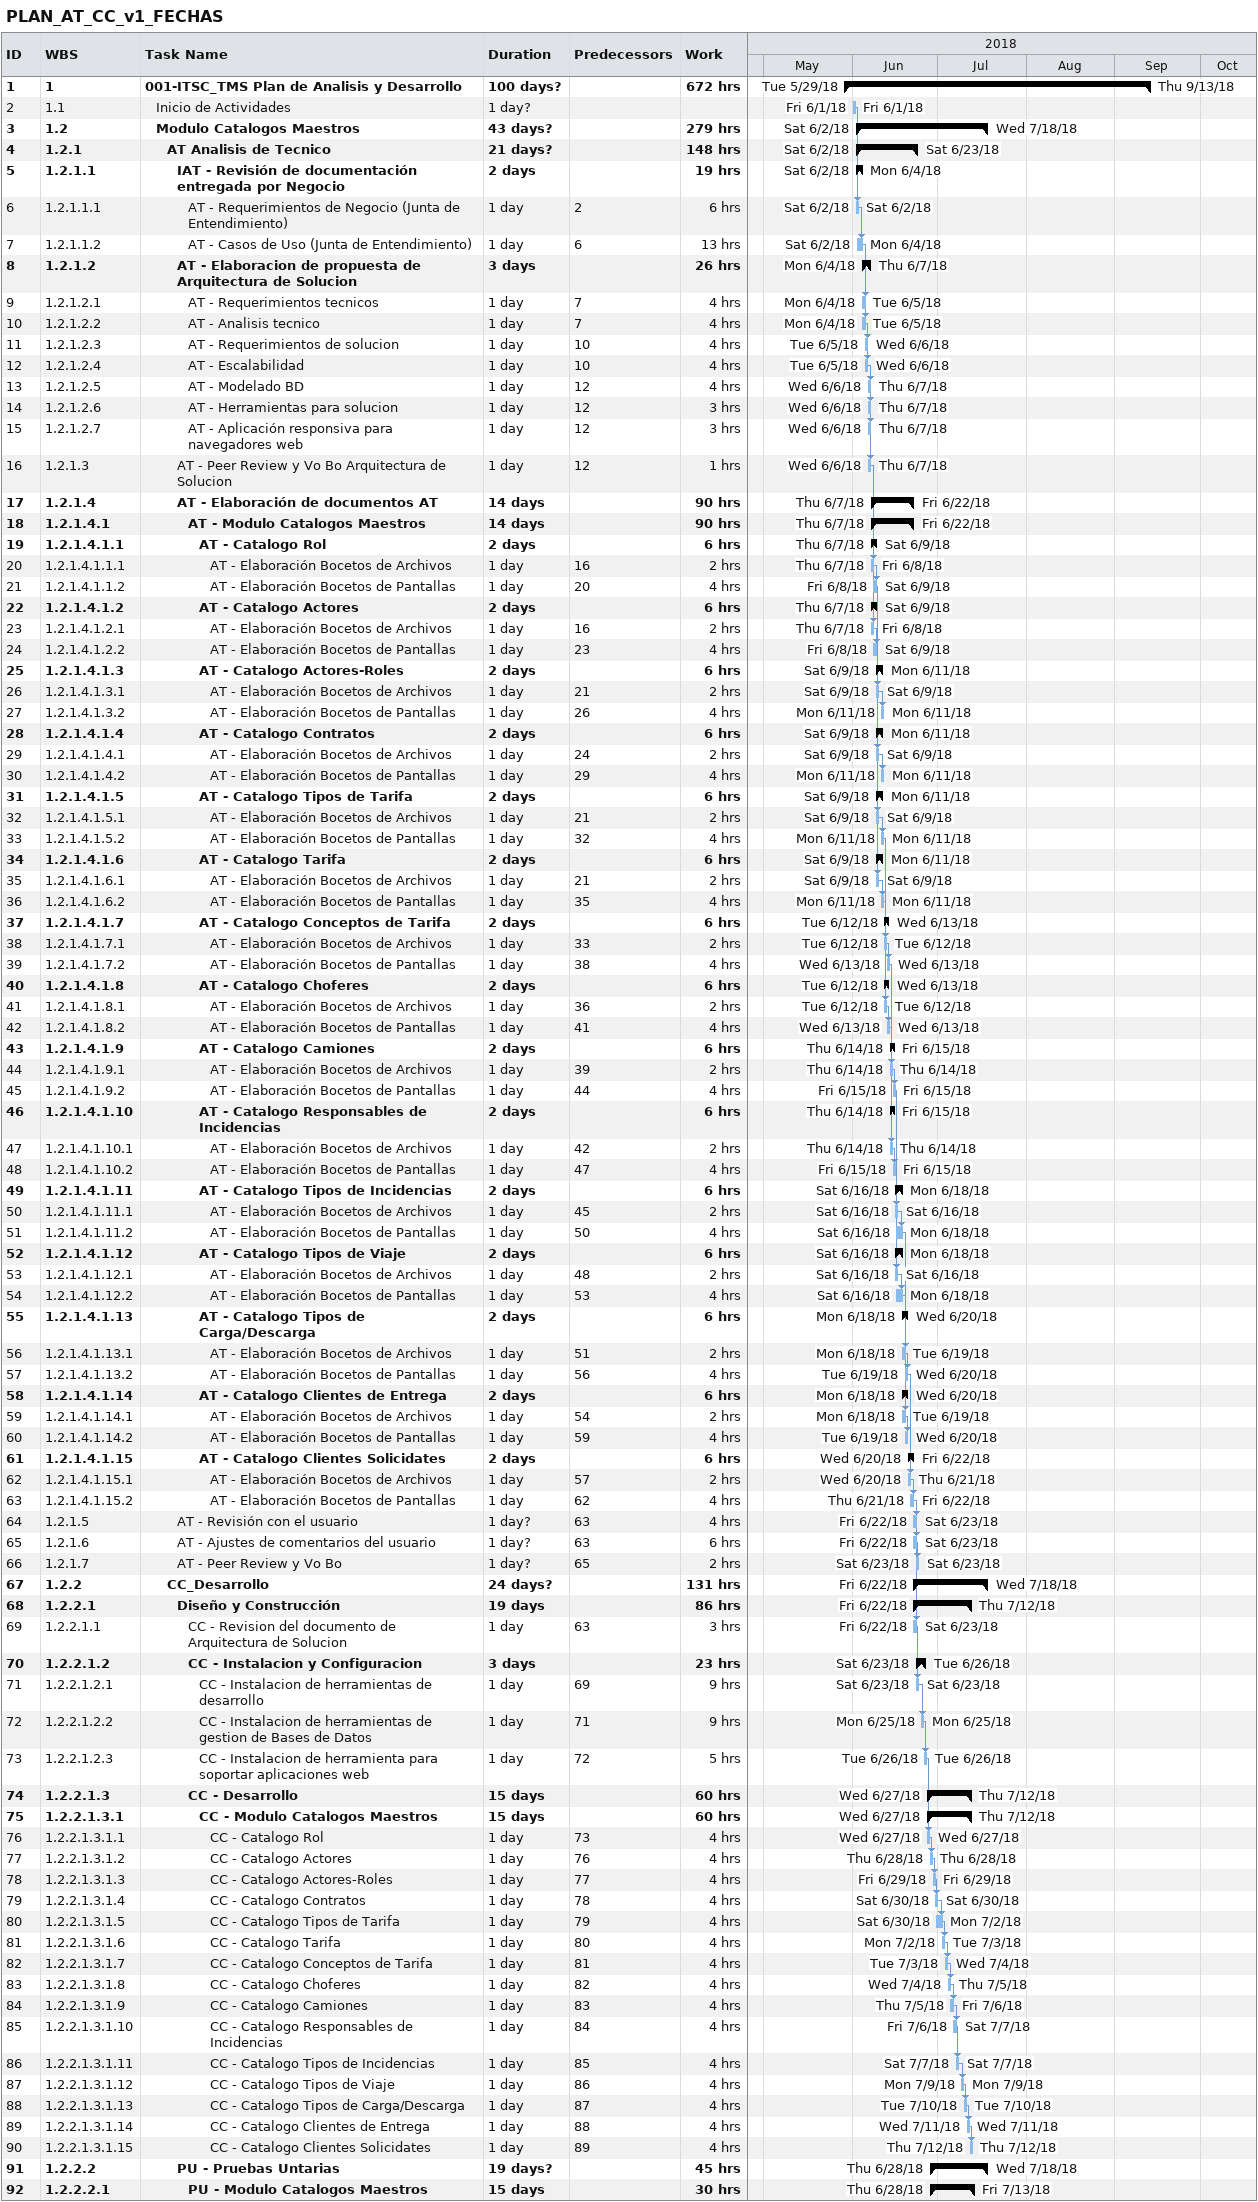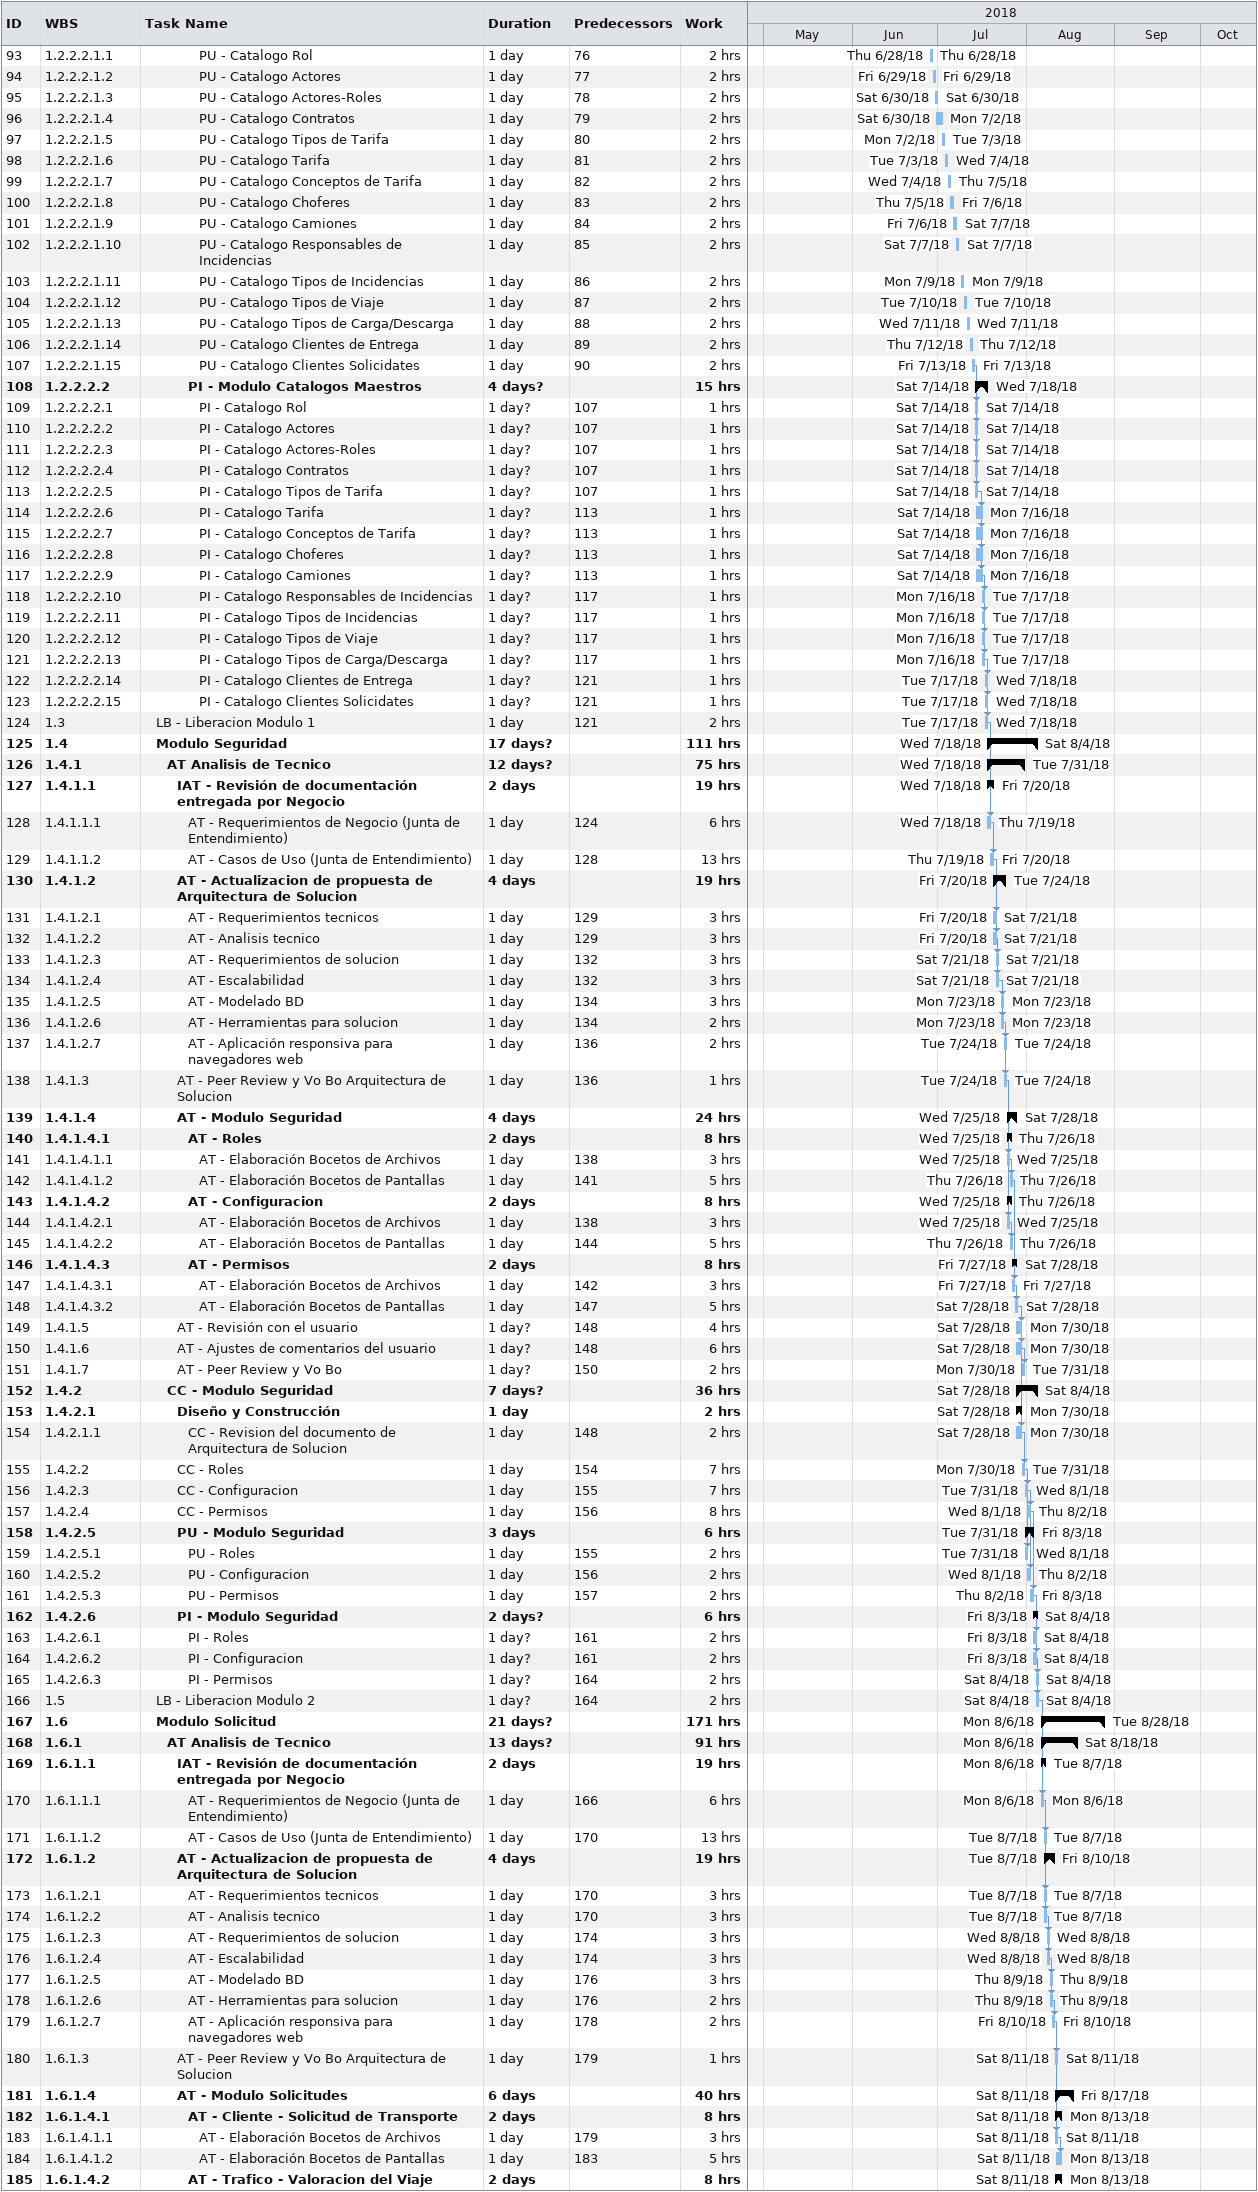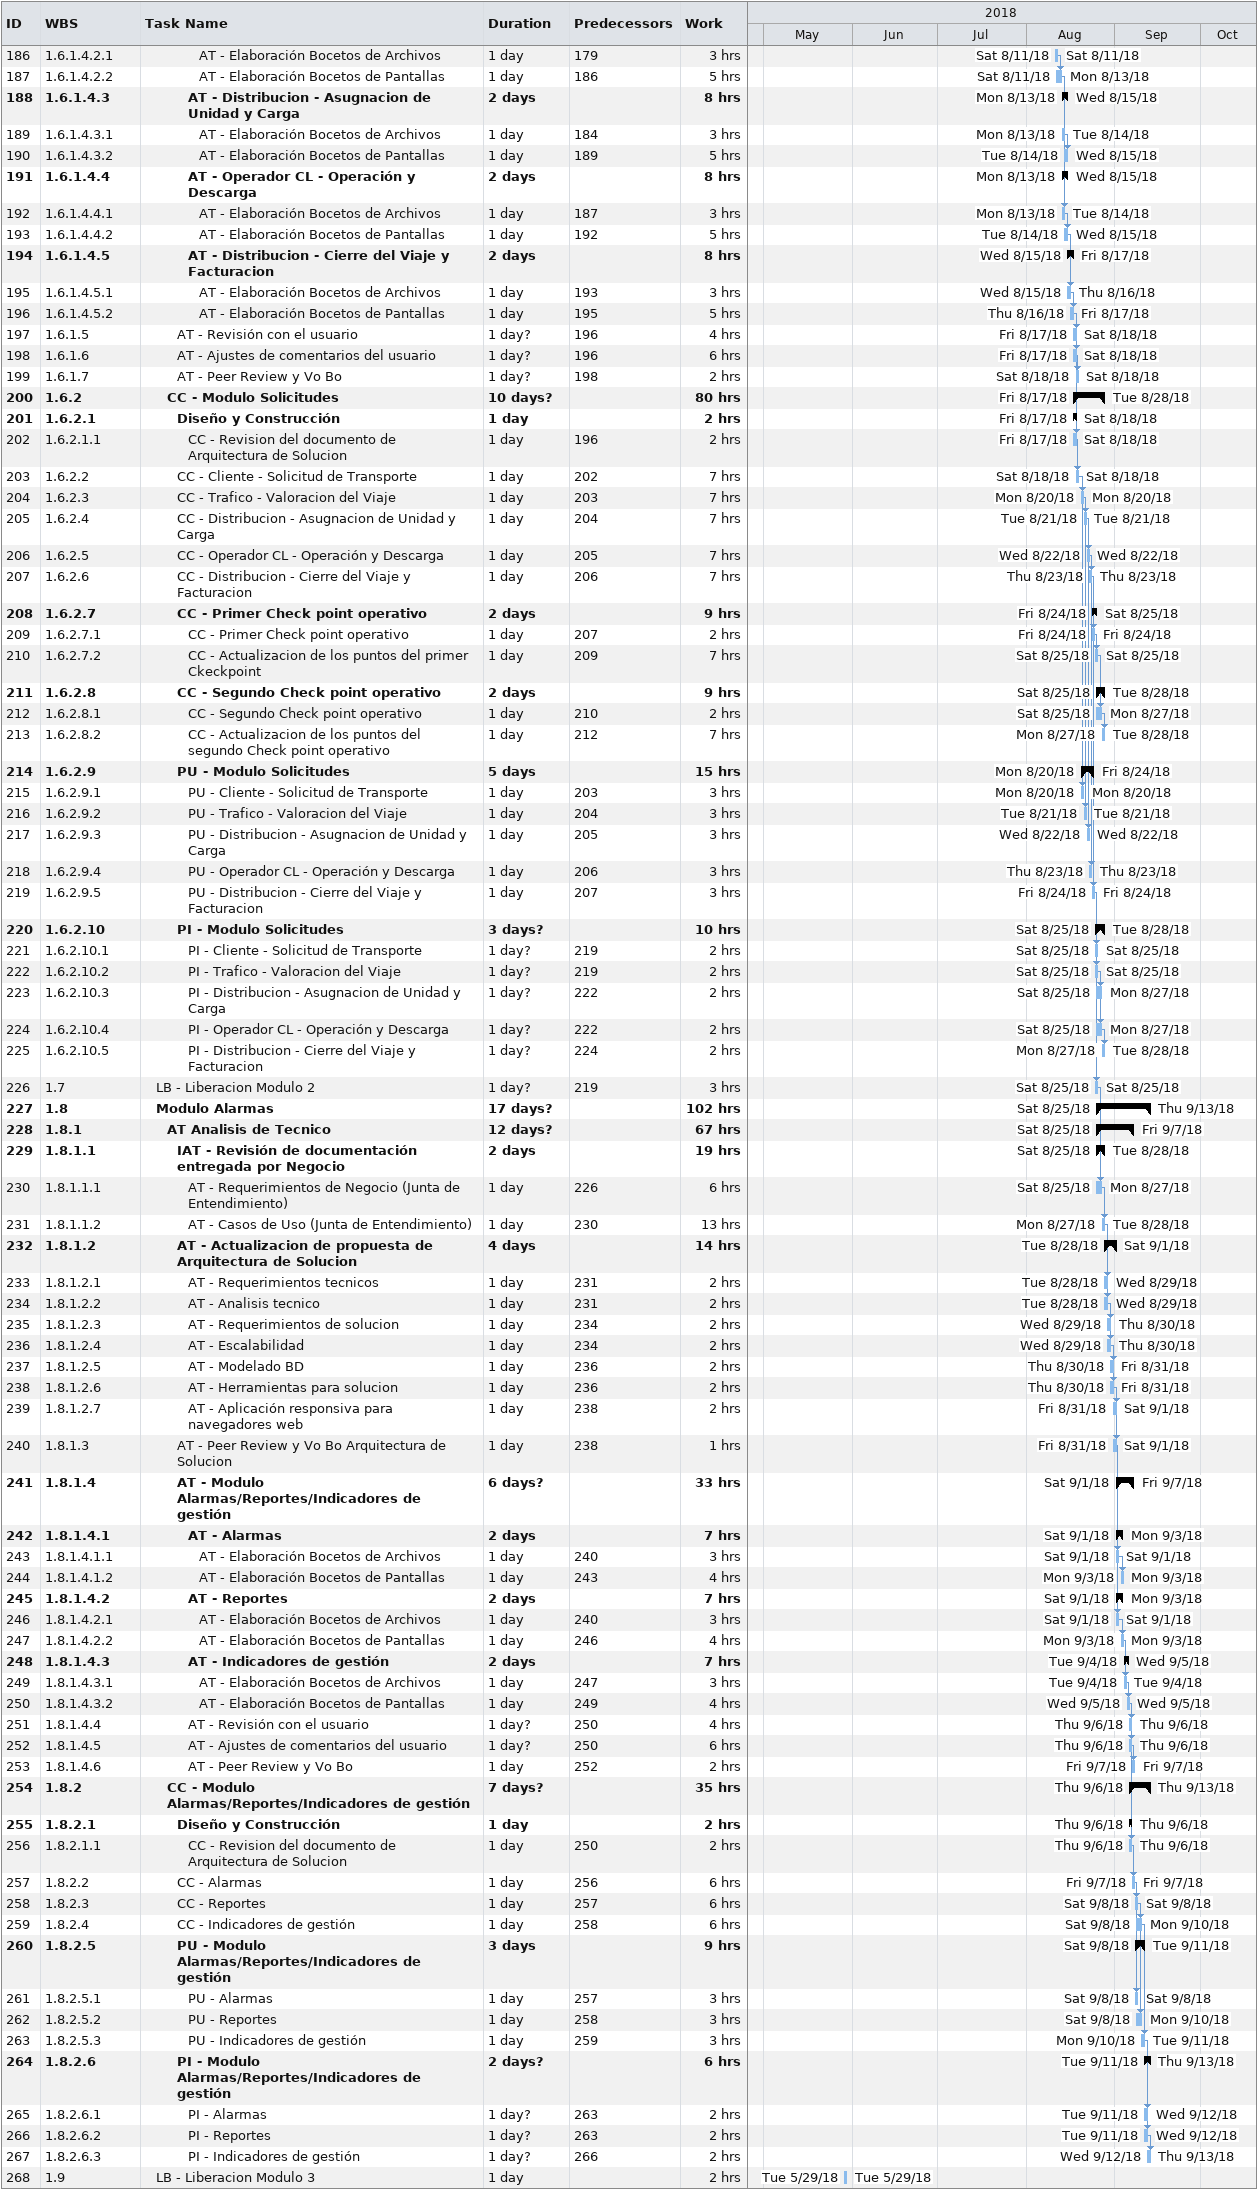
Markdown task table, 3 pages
PLAN_AT_CC_v1_FECHAS

| ID | WBS | Task | Duration | Start | Finish | Predecessors | Work (h) |
|---|---|---|---|---|---|---|---|
| 1 | 1 | **001-ITSC_TMS Plan de Analisis y Desarrollo** | 100d? | 2018-05-29 | 2018-09-13 |  | 672 |
| 2 | 1.1 | Inicio de Actividades | 1d? | 2018-06-01 | 2018-06-01 |  |  |
| 3 | 1.2 | **Modulo Catalogos Maestros** | 43d? | 2018-06-02 | 2018-07-18 |  | 279 |
| 4 | 1.2.1 | **AT Analisis de Tecnico** | 21d? | 2018-06-02 | 2018-06-23 |  | 148 |
| 5 | 1.2.1.1 | **IAT - Revisión de documentación entregada por Negocio** | 2d | 2018-06-02 | 2018-06-04 |  | 19 |
| 6 | 1.2.1.1.1 | AT - Requerimientos de Negocio (Junta de Entendimiento) | 1d | 2018-06-02 | 2018-06-02 | 2 | 6 |
| 7 | 1.2.1.1.2 | AT - Casos de Uso (Junta de Entendimiento) | 1d | 2018-06-02 | 2018-06-04 | 6 | 13 |
| 8 | 1.2.1.2 | **AT - Elaboracion de propuesta de Arquitectura de Solucion** | 3d | 2018-06-04 | 2018-06-07 |  | 26 |
| 9 | 1.2.1.2.1 | AT - Requerimientos tecnicos | 1d | 2018-06-04 | 2018-06-05 | 7 | 4 |
| 10 | 1.2.1.2.2 | AT - Analisis tecnico | 1d | 2018-06-04 | 2018-06-05 | 7 | 4 |
| 11 | 1.2.1.2.3 | AT - Requerimientos de solucion | 1d | 2018-06-05 | 2018-06-06 | 10 | 4 |
| 12 | 1.2.1.2.4 | AT - Escalabilidad | 1d | 2018-06-05 | 2018-06-06 | 10 | 4 |
| 13 | 1.2.1.2.5 | AT - Modelado BD | 1d | 2018-06-06 | 2018-06-07 | 12 | 4 |
| 14 | 1.2.1.2.6 | AT - Herramientas para solucion | 1d | 2018-06-06 | 2018-06-07 | 12 | 3 |
| 15 | 1.2.1.2.7 | AT - Aplicación responsiva para navegadores web | 1d | 2018-06-06 | 2018-06-07 | 12 | 3 |
| 16 | 1.2.1.3 | AT - Peer Review y Vo Bo Arquitectura de Solucion | 1d | 2018-06-06 | 2018-06-07 | 12 | 1 |
| 17 | 1.2.1.4 | **AT - Elaboración de documentos AT** | 14d | 2018-06-07 | 2018-06-22 |  | 90 |
| 18 | 1.2.1.4.1 | **AT - Modulo Catalogos Maestros** | 14d | 2018-06-07 | 2018-06-22 |  | 90 |
| 19 | 1.2.1.4.1.1 | **AT - Catalogo Rol** | 2d | 2018-06-07 | 2018-06-09 |  | 6 |
| 20 | 1.2.1.4.1.1.1 | AT - Elaboración Bocetos de Archivos | 1d | 2018-06-07 | 2018-06-08 | 16 | 2 |
| 21 | 1.2.1.4.1.1.2 | AT - Elaboración Bocetos de Pantallas | 1d | 2018-06-08 | 2018-06-09 | 20 | 4 |
| 22 | 1.2.1.4.1.2 | **AT - Catalogo Actores** | 2d | 2018-06-07 | 2018-06-09 |  | 6 |
| 23 | 1.2.1.4.1.2.1 | AT - Elaboración Bocetos de Archivos | 1d | 2018-06-07 | 2018-06-08 | 16 | 2 |
| 24 | 1.2.1.4.1.2.2 | AT - Elaboración Bocetos de Pantallas | 1d | 2018-06-08 | 2018-06-09 | 23 | 4 |
| 25 | 1.2.1.4.1.3 | **AT - Catalogo Actores-Roles** | 2d | 2018-06-09 | 2018-06-11 |  | 6 |
| 26 | 1.2.1.4.1.3.1 | AT - Elaboración Bocetos de Archivos | 1d | 2018-06-09 | 2018-06-09 | 21 | 2 |
| 27 | 1.2.1.4.1.3.2 | AT - Elaboración Bocetos de Pantallas | 1d | 2018-06-11 | 2018-06-11 | 26 | 4 |
| 28 | 1.2.1.4.1.4 | **AT - Catalogo Contratos** | 2d | 2018-06-09 | 2018-06-11 |  | 6 |
| 29 | 1.2.1.4.1.4.1 | AT - Elaboración Bocetos de Archivos | 1d | 2018-06-09 | 2018-06-09 | 24 | 2 |
| 30 | 1.2.1.4.1.4.2 | AT - Elaboración Bocetos de Pantallas | 1d | 2018-06-11 | 2018-06-11 | 29 | 4 |
| 31 | 1.2.1.4.1.5 | **AT - Catalogo Tipos de Tarifa** | 2d | 2018-06-09 | 2018-06-11 |  | 6 |
| 32 | 1.2.1.4.1.5.1 | AT - Elaboración Bocetos de Archivos | 1d | 2018-06-09 | 2018-06-09 | 21 | 2 |
| 33 | 1.2.1.4.1.5.2 | AT - Elaboración Bocetos de Pantallas | 1d | 2018-06-11 | 2018-06-11 | 32 | 4 |
| 34 | 1.2.1.4.1.6 | **AT - Catalogo Tarifa** | 2d | 2018-06-09 | 2018-06-11 |  | 6 |
| 35 | 1.2.1.4.1.6.1 | AT - Elaboración Bocetos de Archivos | 1d | 2018-06-09 | 2018-06-09 | 21 | 2 |
| 36 | 1.2.1.4.1.6.2 | AT - Elaboración Bocetos de Pantallas | 1d | 2018-06-11 | 2018-06-11 | 35 | 4 |
| 37 | 1.2.1.4.1.7 | **AT - Catalogo Conceptos de Tarifa** | 2d | 2018-06-12 | 2018-06-13 |  | 6 |
| 38 | 1.2.1.4.1.7.1 | AT - Elaboración Bocetos de Archivos | 1d | 2018-06-12 | 2018-06-12 | 33 | 2 |
| 39 | 1.2.1.4.1.7.2 | AT - Elaboración Bocetos de Pantallas | 1d | 2018-06-13 | 2018-06-13 | 38 | 4 |
| 40 | 1.2.1.4.1.8 | **AT - Catalogo Choferes** | 2d | 2018-06-12 | 2018-06-13 |  | 6 |
| 41 | 1.2.1.4.1.8.1 | AT - Elaboración Bocetos de Archivos | 1d | 2018-06-12 | 2018-06-12 | 36 | 2 |
| 42 | 1.2.1.4.1.8.2 | AT - Elaboración Bocetos de Pantallas | 1d | 2018-06-13 | 2018-06-13 | 41 | 4 |
| 43 | 1.2.1.4.1.9 | **AT - Catalogo Camiones** | 2d | 2018-06-14 | 2018-06-15 |  | 6 |
| 44 | 1.2.1.4.1.9.1 | AT - Elaboración Bocetos de Archivos | 1d | 2018-06-14 | 2018-06-14 | 39 | 2 |
| 45 | 1.2.1.4.1.9.2 | AT - Elaboración Bocetos de Pantallas | 1d | 2018-06-15 | 2018-06-15 | 44 | 4 |
| 46 | 1.2.1.4.1.10 | **AT - Catalogo Responsables de Incidencias** | 2d | 2018-06-14 | 2018-06-15 |  | 6 |
| 47 | 1.2.1.4.1.10.1 | AT - Elaboración Bocetos de Archivos | 1d | 2018-06-14 | 2018-06-14 | 42 | 2 |
| 48 | 1.2.1.4.1.10.2 | AT - Elaboración Bocetos de Pantallas | 1d | 2018-06-15 | 2018-06-15 | 47 | 4 |
| 49 | 1.2.1.4.1.11 | **AT - Catalogo Tipos de Incidencias** | 2d | 2018-06-16 | 2018-06-18 |  | 6 |
| 50 | 1.2.1.4.1.11.1 | AT - Elaboración Bocetos de Archivos | 1d | 2018-06-16 | 2018-06-16 | 45 | 2 |
| 51 | 1.2.1.4.1.11.2 | AT - Elaboración Bocetos de Pantallas | 1d | 2018-06-16 | 2018-06-18 | 50 | 4 |
| 52 | 1.2.1.4.1.12 | **AT - Catalogo Tipos de Viaje** | 2d | 2018-06-16 | 2018-06-18 |  | 6 |
| 53 | 1.2.1.4.1.12.1 | AT - Elaboración Bocetos de Archivos | 1d | 2018-06-16 | 2018-06-16 | 48 | 2 |
| 54 | 1.2.1.4.1.12.2 | AT - Elaboración Bocetos de Pantallas | 1d | 2018-06-16 | 2018-06-18 | 53 | 4 |
| 55 | 1.2.1.4.1.13 | **AT - Catalogo Tipos de Carga/Descarga** | 2d | 2018-06-18 | 2018-06-20 |  | 6 |
| 56 | 1.2.1.4.1.13.1 | AT - Elaboración Bocetos de Archivos | 1d | 2018-06-18 | 2018-06-19 | 51 | 2 |
| 57 | 1.2.1.4.1.13.2 | AT - Elaboración Bocetos de Pantallas | 1d | 2018-06-19 | 2018-06-20 | 56 | 4 |
| 58 | 1.2.1.4.1.14 | **AT - Catalogo Clientes de Entrega** | 2d | 2018-06-18 | 2018-06-20 |  | 6 |
| 59 | 1.2.1.4.1.14.1 | AT - Elaboración Bocetos de Archivos | 1d | 2018-06-18 | 2018-06-19 | 54 | 2 |
| 60 | 1.2.1.4.1.14.2 | AT - Elaboración Bocetos de Pantallas | 1d | 2018-06-19 | 2018-06-20 | 59 | 4 |
| 61 | 1.2.1.4.1.15 | **AT - Catalogo Clientes Solicidates** | 2d | 2018-06-20 | 2018-06-22 |  | 6 |
| 62 | 1.2.1.4.1.15.1 | AT - Elaboración Bocetos de Archivos | 1d | 2018-06-20 | 2018-06-21 | 57 | 2 |
| 63 | 1.2.1.4.1.15.2 | AT - Elaboración Bocetos de Pantallas | 1d | 2018-06-21 | 2018-06-22 | 62 | 4 |
| 64 | 1.2.1.5 | AT - Revisión con el usuario | 1d? | 2018-06-22 | 2018-06-23 | 63 | 4 |
| 65 | 1.2.1.6 | AT - Ajustes de comentarios del usuario | 1d? | 2018-06-22 | 2018-06-23 | 63 | 6 |
| 66 | 1.2.1.7 | AT - Peer Review y Vo Bo | 1d? | 2018-06-23 | 2018-06-23 | 65 | 2 |
| 67 | 1.2.2 | **CC_Desarrollo** | 24d? | 2018-06-22 | 2018-07-18 |  | 131 |
| 68 | 1.2.2.1 | **Diseño y Construcción** | 19d | 2018-06-22 | 2018-07-12 |  | 86 |
| 69 | 1.2.2.1.1 | CC - Revision del documento de Arquitectura de Solucion | 1d | 2018-06-22 | 2018-06-23 | 63 | 3 |
| 70 | 1.2.2.1.2 | **CC - Instalacion y Configuracion** | 3d | 2018-06-23 | 2018-06-26 |  | 23 |
| 71 | 1.2.2.1.2.1 | CC - Instalacion de herramientas de desarrollo | 1d | 2018-06-23 | 2018-06-23 | 69 | 9 |
| 72 | 1.2.2.1.2.2 | CC - Instalacion de herramientas de gestion de Bases de Datos | 1d | 2018-06-25 | 2018-06-25 | 71 | 9 |
| 73 | 1.2.2.1.2.3 | CC - Instalacion de herramienta para soportar aplicaciones web | 1d | 2018-06-26 | 2018-06-26 | 72 | 5 |
| 74 | 1.2.2.1.3 | **CC - Desarrollo** | 15d | 2018-06-27 | 2018-07-12 |  | 60 |
| 75 | 1.2.2.1.3.1 | **CC - Modulo Catalogos Maestros** | 15d | 2018-06-27 | 2018-07-12 |  | 60 |
| 76 | 1.2.2.1.3.1.1 | CC - Catalogo Rol | 1d | 2018-06-27 | 2018-06-27 | 73 | 4 |
| 77 | 1.2.2.1.3.1.2 | CC - Catalogo Actores | 1d | 2018-06-28 | 2018-06-28 | 76 | 4 |
| 78 | 1.2.2.1.3.1.3 | CC - Catalogo Actores-Roles | 1d | 2018-06-29 | 2018-06-29 | 77 | 4 |
| 79 | 1.2.2.1.3.1.4 | CC - Catalogo Contratos | 1d | 2018-06-30 | 2018-06-30 | 78 | 4 |
| 80 | 1.2.2.1.3.1.5 | CC - Catalogo Tipos de Tarifa | 1d | 2018-06-30 | 2018-07-02 | 79 | 4 |
| 81 | 1.2.2.1.3.1.6 | CC - Catalogo Tarifa | 1d | 2018-07-02 | 2018-07-03 | 80 | 4 |
| 82 | 1.2.2.1.3.1.7 | CC - Catalogo Conceptos de Tarifa | 1d | 2018-07-03 | 2018-07-04 | 81 | 4 |
| 83 | 1.2.2.1.3.1.8 | CC - Catalogo Choferes | 1d | 2018-07-04 | 2018-07-05 | 82 | 4 |
| 84 | 1.2.2.1.3.1.9 | CC - Catalogo Camiones | 1d | 2018-07-05 | 2018-07-06 | 83 | 4 |
| 85 | 1.2.2.1.3.1.10 | CC - Catalogo Responsables de Incidencias | 1d | 2018-07-06 | 2018-07-07 | 84 | 4 |
| 86 | 1.2.2.1.3.1.11 | CC - Catalogo Tipos de Incidencias | 1d | 2018-07-07 | 2018-07-07 | 85 | 4 |
| 87 | 1.2.2.1.3.1.12 | CC - Catalogo Tipos de Viaje | 1d | 2018-07-09 | 2018-07-09 | 86 | 4 |
| 88 | 1.2.2.1.3.1.13 | CC - Catalogo Tipos de Carga/Descarga | 1d | 2018-07-10 | 2018-07-10 | 87 | 4 |
| 89 | 1.2.2.1.3.1.14 | CC - Catalogo Clientes de Entrega | 1d | 2018-07-11 | 2018-07-11 | 88 | 4 |
| 90 | 1.2.2.1.3.1.15 | CC - Catalogo Clientes Solicidates | 1d | 2018-07-12 | 2018-07-12 | 89 | 4 |
| 91 | 1.2.2.2 | **PU - Pruebas Untarias** | 19d? | 2018-06-28 | 2018-07-18 |  | 45 |
| 92 | 1.2.2.2.1 | **PU - Modulo Catalogos Maestros** | 15d | 2018-06-28 | 2018-07-13 |  | 30 |
| 93 | 1.2.2.2.1.1 | PU - Catalogo Rol | 1d | 2018-06-28 | 2018-06-28 | 76 | 2 |
| 94 | 1.2.2.2.1.2 | PU - Catalogo Actores | 1d | 2018-06-29 | 2018-06-29 | 77 | 2 |
| 95 | 1.2.2.2.1.3 | PU - Catalogo Actores-Roles | 1d | 2018-06-30 | 2018-06-30 | 78 | 2 |
| 96 | 1.2.2.2.1.4 | PU - Catalogo Contratos | 1d | 2018-06-30 | 2018-07-02 | 79 | 2 |
| 97 | 1.2.2.2.1.5 | PU - Catalogo Tipos de Tarifa | 1d | 2018-07-02 | 2018-07-03 | 80 | 2 |
| 98 | 1.2.2.2.1.6 | PU - Catalogo Tarifa | 1d | 2018-07-03 | 2018-07-04 | 81 | 2 |
| 99 | 1.2.2.2.1.7 | PU - Catalogo Conceptos de Tarifa | 1d | 2018-07-04 | 2018-07-05 | 82 | 2 |
| 100 | 1.2.2.2.1.8 | PU - Catalogo Choferes | 1d | 2018-07-05 | 2018-07-06 | 83 | 2 |
| 101 | 1.2.2.2.1.9 | PU - Catalogo Camiones | 1d | 2018-07-06 | 2018-07-07 | 84 | 2 |
| 102 | 1.2.2.2.1.10 | PU - Catalogo Responsables de Incidencias | 1d | 2018-07-07 | 2018-07-07 | 85 | 2 |
| 103 | 1.2.2.2.1.11 | PU - Catalogo Tipos de Incidencias | 1d | 2018-07-09 | 2018-07-09 | 86 | 2 |
| 104 | 1.2.2.2.1.12 | PU - Catalogo Tipos de Viaje | 1d | 2018-07-10 | 2018-07-10 | 87 | 2 |
| 105 | 1.2.2.2.1.13 | PU - Catalogo Tipos de Carga/Descarga | 1d | 2018-07-11 | 2018-07-11 | 88 | 2 |
| 106 | 1.2.2.2.1.14 | PU - Catalogo Clientes de Entrega | 1d | 2018-07-12 | 2018-07-12 | 89 | 2 |
| 107 | 1.2.2.2.1.15 | PU - Catalogo Clientes Solicidates | 1d | 2018-07-13 | 2018-07-13 | 90 | 2 |
| 108 | 1.2.2.2.2 | **PI - Modulo Catalogos Maestros** | 4d? | 2018-07-14 | 2018-07-18 |  | 15 |
| 109 | 1.2.2.2.2.1 | PI - Catalogo Rol | 1d? | 2018-07-14 | 2018-07-14 | 107 | 1 |
| 110 | 1.2.2.2.2.2 | PI - Catalogo Actores | 1d? | 2018-07-14 | 2018-07-14 | 107 | 1 |
| 111 | 1.2.2.2.2.3 | PI - Catalogo Actores-Roles | 1d? | 2018-07-14 | 2018-07-14 | 107 | 1 |
| 112 | 1.2.2.2.2.4 | PI - Catalogo Contratos | 1d? | 2018-07-14 | 2018-07-14 | 107 | 1 |
| 113 | 1.2.2.2.2.5 | PI - Catalogo Tipos de Tarifa | 1d? | 2018-07-14 | 2018-07-14 | 107 | 1 |
| 114 | 1.2.2.2.2.6 | PI - Catalogo Tarifa | 1d? | 2018-07-14 | 2018-07-16 | 113 | 1 |
| 115 | 1.2.2.2.2.7 | PI - Catalogo Conceptos de Tarifa | 1d? | 2018-07-14 | 2018-07-16 | 113 | 1 |
| 116 | 1.2.2.2.2.8 | PI - Catalogo Choferes | 1d? | 2018-07-14 | 2018-07-16 | 113 | 1 |
| 117 | 1.2.2.2.2.9 | PI - Catalogo Camiones | 1d? | 2018-07-14 | 2018-07-16 | 113 | 1 |
| 118 | 1.2.2.2.2.10 | PI - Catalogo Responsables de Incidencias | 1d? | 2018-07-16 | 2018-07-17 | 117 | 1 |
| 119 | 1.2.2.2.2.11 | PI - Catalogo Tipos de Incidencias | 1d? | 2018-07-16 | 2018-07-17 | 117 | 1 |
| 120 | 1.2.2.2.2.12 | PI - Catalogo Tipos de Viaje | 1d? | 2018-07-16 | 2018-07-17 | 117 | 1 |
| 121 | 1.2.2.2.2.13 | PI - Catalogo Tipos de Carga/Descarga | 1d? | 2018-07-16 | 2018-07-17 | 117 | 1 |
| 122 | 1.2.2.2.2.14 | PI - Catalogo Clientes de Entrega | 1d? | 2018-07-17 | 2018-07-18 | 121 | 1 |
| 123 | 1.2.2.2.2.15 | PI - Catalogo Clientes Solicidates | 1d? | 2018-07-17 | 2018-07-18 | 121 | 1 |
| 124 | 1.3 | LB - Liberacion Modulo 1 | 1d | 2018-07-17 | 2018-07-18 | 121 | 2 |
| 125 | 1.4 | **Modulo Seguridad** | 17d? | 2018-07-18 | 2018-08-04 |  | 111 |
| 126 | 1.4.1 | **AT Analisis de Tecnico** | 12d? | 2018-07-18 | 2018-07-31 |  | 75 |
| 127 | 1.4.1.1 | **IAT - Revisión de documentación entregada por Negocio** | 2d | 2018-07-18 | 2018-07-20 |  | 19 |
| 128 | 1.4.1.1.1 | AT - Requerimientos de Negocio (Junta de Entendimiento) | 1d | 2018-07-18 | 2018-07-19 | 124 | 6 |
| 129 | 1.4.1.1.2 | AT - Casos de Uso (Junta de Entendimiento) | 1d | 2018-07-19 | 2018-07-20 | 128 | 13 |
| 130 | 1.4.1.2 | **AT - Actualizacion de propuesta de Arquitectura de Solucion** | 4d | 2018-07-20 | 2018-07-24 |  | 19 |
| 131 | 1.4.1.2.1 | AT - Requerimientos tecnicos | 1d | 2018-07-20 | 2018-07-21 | 129 | 3 |
| 132 | 1.4.1.2.2 | AT - Analisis tecnico | 1d | 2018-07-20 | 2018-07-21 | 129 | 3 |
| 133 | 1.4.1.2.3 | AT - Requerimientos de solucion | 1d | 2018-07-21 | 2018-07-21 | 132 | 3 |
| 134 | 1.4.1.2.4 | AT - Escalabilidad | 1d | 2018-07-21 | 2018-07-21 | 132 | 3 |
| 135 | 1.4.1.2.5 | AT - Modelado BD | 1d | 2018-07-23 | 2018-07-23 | 134 | 3 |
| 136 | 1.4.1.2.6 | AT - Herramientas para solucion | 1d | 2018-07-23 | 2018-07-23 | 134 | 2 |
| 137 | 1.4.1.2.7 | AT - Aplicación responsiva para navegadores web | 1d | 2018-07-24 | 2018-07-24 | 136 | 2 |
| 138 | 1.4.1.3 | AT - Peer Review y Vo Bo Arquitectura de Solucion | 1d | 2018-07-24 | 2018-07-24 | 136 | 1 |
| 139 | 1.4.1.4 | **AT - Modulo Seguridad** | 4d | 2018-07-25 | 2018-07-28 |  | 24 |
| 140 | 1.4.1.4.1 | **AT - Roles** | 2d | 2018-07-25 | 2018-07-26 |  | 8 |
| 141 | 1.4.1.4.1.1 | AT - Elaboración Bocetos de Archivos | 1d | 2018-07-25 | 2018-07-25 | 138 | 3 |
| 142 | 1.4.1.4.1.2 | AT - Elaboración Bocetos de Pantallas | 1d | 2018-07-26 | 2018-07-26 | 141 | 5 |
| 143 | 1.4.1.4.2 | **AT - Configuracion** | 2d | 2018-07-25 | 2018-07-26 |  | 8 |
| 144 | 1.4.1.4.2.1 | AT - Elaboración Bocetos de Archivos | 1d | 2018-07-25 | 2018-07-25 | 138 | 3 |
| 145 | 1.4.1.4.2.2 | AT - Elaboración Bocetos de Pantallas | 1d | 2018-07-26 | 2018-07-26 | 144 | 5 |
| 146 | 1.4.1.4.3 | **AT - Permisos** | 2d | 2018-07-27 | 2018-07-28 |  | 8 |
| 147 | 1.4.1.4.3.1 | AT - Elaboración Bocetos de Archivos | 1d | 2018-07-27 | 2018-07-27 | 142 | 3 |
| 148 | 1.4.1.4.3.2 | AT - Elaboración Bocetos de Pantallas | 1d | 2018-07-28 | 2018-07-28 | 147 | 5 |
| 149 | 1.4.1.5 | AT - Revisión con el usuario | 1d? | 2018-07-28 | 2018-07-30 | 148 | 4 |
| 150 | 1.4.1.6 | AT - Ajustes de comentarios del usuario | 1d? | 2018-07-28 | 2018-07-30 | 148 | 6 |
| 151 | 1.4.1.7 | AT - Peer Review y Vo Bo | 1d? | 2018-07-30 | 2018-07-31 | 150 | 2 |
| 152 | 1.4.2 | **CC - Modulo Seguridad** | 7d? | 2018-07-28 | 2018-08-04 |  | 36 |
| 153 | 1.4.2.1 | **Diseño y Construcción** | 1d | 2018-07-28 | 2018-07-30 |  | 2 |
| 154 | 1.4.2.1.1 | CC - Revision del documento de Arquitectura de Solucion | 1d | 2018-07-28 | 2018-07-30 | 148 | 2 |
| 155 | 1.4.2.2 | CC - Roles | 1d | 2018-07-30 | 2018-07-31 | 154 | 7 |
| 156 | 1.4.2.3 | CC - Configuracion | 1d | 2018-07-31 | 2018-08-01 | 155 | 7 |
| 157 | 1.4.2.4 | CC - Permisos | 1d | 2018-08-01 | 2018-08-02 | 156 | 8 |
| 158 | 1.4.2.5 | **PU - Modulo Seguridad** | 3d | 2018-07-31 | 2018-08-03 |  | 6 |
| 159 | 1.4.2.5.1 | PU - Roles | 1d | 2018-07-31 | 2018-08-01 | 155 | 2 |
| 160 | 1.4.2.5.2 | PU - Configuracion | 1d | 2018-08-01 | 2018-08-02 | 156 | 2 |
| 161 | 1.4.2.5.3 | PU - Permisos | 1d | 2018-08-02 | 2018-08-03 | 157 | 2 |
| 162 | 1.4.2.6 | **PI - Modulo Seguridad** | 2d? | 2018-08-03 | 2018-08-04 |  | 6 |
| 163 | 1.4.2.6.1 | PI - Roles | 1d? | 2018-08-03 | 2018-08-04 | 161 | 2 |
| 164 | 1.4.2.6.2 | PI - Configuracion | 1d? | 2018-08-03 | 2018-08-04 | 161 | 2 |
| 165 | 1.4.2.6.3 | PI - Permisos | 1d? | 2018-08-04 | 2018-08-04 | 164 | 2 |
| 166 | 1.5 | LB - Liberacion Modulo 2 | 1d? | 2018-08-04 | 2018-08-04 | 164 | 2 |
| 167 | 1.6 | **Modulo Solicitud** | 21d? | 2018-08-06 | 2018-08-28 |  | 171 |
| 168 | 1.6.1 | **AT Analisis de Tecnico** | 13d? | 2018-08-06 | 2018-08-18 |  | 91 |
| 169 | 1.6.1.1 | **IAT - Revisión de documentación entregada por Negocio** | 2d | 2018-08-06 | 2018-08-07 |  | 19 |
| 170 | 1.6.1.1.1 | AT - Requerimientos de Negocio (Junta de Entendimiento) | 1d | 2018-08-06 | 2018-08-06 | 166 | 6 |
| 171 | 1.6.1.1.2 | AT - Casos de Uso (Junta de Entendimiento) | 1d | 2018-08-07 | 2018-08-07 | 170 | 13 |
| 172 | 1.6.1.2 | **AT - Actualizacion de propuesta de Arquitectura de Solucion** | 4d | 2018-08-07 | 2018-08-10 |  | 19 |
| 173 | 1.6.1.2.1 | AT - Requerimientos tecnicos | 1d | 2018-08-07 | 2018-08-07 | 170 | 3 |
| 174 | 1.6.1.2.2 | AT - Analisis tecnico | 1d | 2018-08-07 | 2018-08-07 | 170 | 3 |
| 175 | 1.6.1.2.3 | AT - Requerimientos de solucion | 1d | 2018-08-08 | 2018-08-08 | 174 | 3 |
| 176 | 1.6.1.2.4 | AT - Escalabilidad | 1d | 2018-08-08 | 2018-08-08 | 174 | 3 |
| 177 | 1.6.1.2.5 | AT - Modelado BD | 1d | 2018-08-09 | 2018-08-09 | 176 | 3 |
| 178 | 1.6.1.2.6 | AT - Herramientas para solucion | 1d | 2018-08-09 | 2018-08-09 | 176 | 2 |
| 179 | 1.6.1.2.7 | AT - Aplicación responsiva para navegadores web | 1d | 2018-08-10 | 2018-08-10 | 178 | 2 |
| 180 | 1.6.1.3 | AT - Peer Review y Vo Bo Arquitectura de Solucion | 1d | 2018-08-11 | 2018-08-11 | 179 | 1 |
| 181 | 1.6.1.4 | **AT - Modulo Solicitudes** | 6d | 2018-08-11 | 2018-08-17 |  | 40 |
| 182 | 1.6.1.4.1 | **AT - Cliente - Solicitud de Transporte** | 2d | 2018-08-11 | 2018-08-13 |  | 8 |
| 183 | 1.6.1.4.1.1 | AT - Elaboración Bocetos de Archivos | 1d | 2018-08-11 | 2018-08-11 | 179 | 3 |
| 184 | 1.6.1.4.1.2 | AT - Elaboración Bocetos de Pantallas | 1d | 2018-08-11 | 2018-08-13 | 183 | 5 |
| 185 | 1.6.1.4.2 | **AT - Trafico - Valoracion del Viaje** | 2d | 2018-08-11 | 2018-08-13 |  | 8 |
| 186 | 1.6.1.4.2.1 | AT - Elaboración Bocetos de Archivos | 1d | 2018-08-11 | 2018-08-11 | 179 | 3 |
| 187 | 1.6.1.4.2.2 | AT - Elaboración Bocetos de Pantallas | 1d | 2018-08-11 | 2018-08-13 | 186 | 5 |
| 188 | 1.6.1.4.3 | **AT - Distribucion - Asugnacion de Unidad y Carga** | 2d | 2018-08-13 | 2018-08-15 |  | 8 |
| 189 | 1.6.1.4.3.1 | AT - Elaboración Bocetos de Archivos | 1d | 2018-08-13 | 2018-08-14 | 184 | 3 |
| 190 | 1.6.1.4.3.2 | AT - Elaboración Bocetos de Pantallas | 1d | 2018-08-14 | 2018-08-15 | 189 | 5 |
| 191 | 1.6.1.4.4 | **AT - Operador CL - Operación y Descarga** | 2d | 2018-08-13 | 2018-08-15 |  | 8 |
| 192 | 1.6.1.4.4.1 | AT - Elaboración Bocetos de Archivos | 1d | 2018-08-13 | 2018-08-14 | 187 | 3 |
| 193 | 1.6.1.4.4.2 | AT - Elaboración Bocetos de Pantallas | 1d | 2018-08-14 | 2018-08-15 | 192 | 5 |
| 194 | 1.6.1.4.5 | **AT - Distribucion - Cierre del Viaje y Facturacion** | 2d | 2018-08-15 | 2018-08-17 |  | 8 |
| 195 | 1.6.1.4.5.1 | AT - Elaboración Bocetos de Archivos | 1d | 2018-08-15 | 2018-08-16 | 193 | 3 |
| 196 | 1.6.1.4.5.2 | AT - Elaboración Bocetos de Pantallas | 1d | 2018-08-16 | 2018-08-17 | 195 | 5 |
| 197 | 1.6.1.5 | AT - Revisión con el usuario | 1d? | 2018-08-17 | 2018-08-18 | 196 | 4 |
| 198 | 1.6.1.6 | AT - Ajustes de comentarios del usuario | 1d? | 2018-08-17 | 2018-08-18 | 196 | 6 |
| 199 | 1.6.1.7 | AT - Peer Review y Vo Bo | 1d? | 2018-08-18 | 2018-08-18 | 198 | 2 |
| 200 | 1.6.2 | **CC - Modulo Solicitudes** | 10d? | 2018-08-17 | 2018-08-28 |  | 80 |
| 201 | 1.6.2.1 | **Diseño y Construcción** | 1d | 2018-08-17 | 2018-08-18 |  | 2 |
| 202 | 1.6.2.1.1 | CC - Revision del documento de Arquitectura de Solucion | 1d | 2018-08-17 | 2018-08-18 | 196 | 2 |
| 203 | 1.6.2.2 | CC - Cliente - Solicitud de Transporte | 1d | 2018-08-18 | 2018-08-18 | 202 | 7 |
| 204 | 1.6.2.3 | CC - Trafico - Valoracion del Viaje | 1d | 2018-08-20 | 2018-08-20 | 203 | 7 |
| 205 | 1.6.2.4 | CC - Distribucion - Asugnacion de Unidad y Carga | 1d | 2018-08-21 | 2018-08-21 | 204 | 7 |
| 206 | 1.6.2.5 | CC - Operador CL - Operación y Descarga | 1d | 2018-08-22 | 2018-08-22 | 205 | 7 |
| 207 | 1.6.2.6 | CC - Distribucion - Cierre del Viaje y Facturacion | 1d | 2018-08-23 | 2018-08-23 | 206 | 7 |
| 208 | 1.6.2.7 | **CC - Primer Check point operativo** | 2d | 2018-08-24 | 2018-08-25 |  | 9 |
| 209 | 1.6.2.7.1 | CC - Primer Check point operativo | 1d | 2018-08-24 | 2018-08-24 | 207 | 2 |
| 210 | 1.6.2.7.2 | CC - Actualizacion de los puntos del primer Ckeckpoint | 1d | 2018-08-25 | 2018-08-25 | 209 | 7 |
| 211 | 1.6.2.8 | **CC - Segundo Check point operativo** | 2d | 2018-08-25 | 2018-08-28 |  | 9 |
| 212 | 1.6.2.8.1 | CC - Segundo Check point operativo | 1d | 2018-08-25 | 2018-08-27 | 210 | 2 |
| 213 | 1.6.2.8.2 | CC - Actualizacion de los puntos del segundo Check point operativo | 1d | 2018-08-27 | 2018-08-28 | 212 | 7 |
| 214 | 1.6.2.9 | **PU - Modulo Solicitudes** | 5d | 2018-08-20 | 2018-08-24 |  | 15 |
| 215 | 1.6.2.9.1 | PU - Cliente - Solicitud de Transporte | 1d | 2018-08-20 | 2018-08-20 | 203 | 3 |
| 216 | 1.6.2.9.2 | PU - Trafico - Valoracion del Viaje | 1d | 2018-08-21 | 2018-08-21 | 204 | 3 |
| 217 | 1.6.2.9.3 | PU - Distribucion - Asugnacion de Unidad y Carga | 1d | 2018-08-22 | 2018-08-22 | 205 | 3 |
| 218 | 1.6.2.9.4 | PU - Operador CL - Operación y Descarga | 1d | 2018-08-23 | 2018-08-23 | 206 | 3 |
| 219 | 1.6.2.9.5 | PU - Distribucion - Cierre del Viaje y Facturacion | 1d | 2018-08-24 | 2018-08-24 | 207 | 3 |
| 220 | 1.6.2.10 | **PI - Modulo Solicitudes** | 3d? | 2018-08-25 | 2018-08-28 |  | 10 |
| 221 | 1.6.2.10.1 | PI - Cliente - Solicitud de Transporte | 1d? | 2018-08-25 | 2018-08-25 | 219 | 2 |
| 222 | 1.6.2.10.2 | PI - Trafico - Valoracion del Viaje | 1d? | 2018-08-25 | 2018-08-25 | 219 | 2 |
| 223 | 1.6.2.10.3 | PI - Distribucion - Asugnacion de Unidad y Carga | 1d? | 2018-08-25 | 2018-08-27 | 222 | 2 |
| 224 | 1.6.2.10.4 | PI - Operador CL - Operación y Descarga | 1d? | 2018-08-25 | 2018-08-27 | 222 | 2 |
| 225 | 1.6.2.10.5 | PI - Distribucion - Cierre del Viaje y Facturacion | 1d? | 2018-08-27 | 2018-08-28 | 224 | 2 |
| 226 | 1.7 | LB - Liberacion Modulo 2 | 1d? | 2018-08-25 | 2018-08-25 | 219 | 3 |
| 227 | 1.8 | **Modulo Alarmas** | 17d? | 2018-08-25 | 2018-09-13 |  | 102 |
| 228 | 1.8.1 | **AT Analisis de Tecnico** | 12d? | 2018-08-25 | 2018-09-07 |  | 67 |
| 229 | 1.8.1.1 | **IAT - Revisión de documentación entregada por Negocio** | 2d | 2018-08-25 | 2018-08-28 |  | 19 |
| 230 | 1.8.1.1.1 | AT - Requerimientos de Negocio (Junta de Entendimiento) | 1d | 2018-08-25 | 2018-08-27 | 226 | 6 |
| 231 | 1.8.1.1.2 | AT - Casos de Uso (Junta de Entendimiento) | 1d | 2018-08-27 | 2018-08-28 | 230 | 13 |
| 232 | 1.8.1.2 | **AT - Actualizacion de propuesta de Arquitectura de Solucion** | 4d | 2018-08-28 | 2018-09-01 |  | 14 |
| 233 | 1.8.1.2.1 | AT - Requerimientos tecnicos | 1d | 2018-08-28 | 2018-08-29 | 231 | 2 |
| 234 | 1.8.1.2.2 | AT - Analisis tecnico | 1d | 2018-08-28 | 2018-08-29 | 231 | 2 |
| 235 | 1.8.1.2.3 | AT - Requerimientos de solucion | 1d | 2018-08-29 | 2018-08-30 | 234 | 2 |
| 236 | 1.8.1.2.4 | AT - Escalabilidad | 1d | 2018-08-29 | 2018-08-30 | 234 | 2 |
| 237 | 1.8.1.2.5 | AT - Modelado BD | 1d | 2018-08-30 | 2018-08-31 | 236 | 2 |
| 238 | 1.8.1.2.6 | AT - Herramientas para solucion | 1d | 2018-08-30 | 2018-08-31 | 236 | 2 |
| 239 | 1.8.1.2.7 | AT - Aplicación responsiva para navegadores web | 1d | 2018-08-31 | 2018-09-01 | 238 | 2 |
| 240 | 1.8.1.3 | AT - Peer Review y Vo Bo Arquitectura de Solucion | 1d | 2018-08-31 | 2018-09-01 | 238 | 1 |
| 241 | 1.8.1.4 | **AT - Modulo Alarmas/Reportes/Indicadores de gestión** | 6d? | 2018-09-01 | 2018-09-07 |  | 33 |
| 242 | 1.8.1.4.1 | **AT - Alarmas** | 2d | 2018-09-01 | 2018-09-03 |  | 7 |
| 243 | 1.8.1.4.1.1 | AT - Elaboración Bocetos de Archivos | 1d | 2018-09-01 | 2018-09-01 | 240 | 3 |
| 244 | 1.8.1.4.1.2 | AT - Elaboración Bocetos de Pantallas | 1d | 2018-09-03 | 2018-09-03 | 243 | 4 |
| 245 | 1.8.1.4.2 | **AT - Reportes** | 2d | 2018-09-01 | 2018-09-03 |  | 7 |
| 246 | 1.8.1.4.2.1 | AT - Elaboración Bocetos de Archivos | 1d | 2018-09-01 | 2018-09-01 | 240 | 3 |
| 247 | 1.8.1.4.2.2 | AT - Elaboración Bocetos de Pantallas | 1d | 2018-09-03 | 2018-09-03 | 246 | 4 |
| 248 | 1.8.1.4.3 | **AT - Indicadores de gestión** | 2d | 2018-09-04 | 2018-09-05 |  | 7 |
| 249 | 1.8.1.4.3.1 | AT - Elaboración Bocetos de Archivos | 1d | 2018-09-04 | 2018-09-04 | 247 | 3 |
| 250 | 1.8.1.4.3.2 | AT - Elaboración Bocetos de Pantallas | 1d | 2018-09-05 | 2018-09-05 | 249 | 4 |
| 251 | 1.8.1.4.4 | AT - Revisión con el usuario | 1d? | 2018-09-06 | 2018-09-06 | 250 | 4 |
| 252 | 1.8.1.4.5 | AT - Ajustes de comentarios del usuario | 1d? | 2018-09-06 | 2018-09-06 | 250 | 6 |
| 253 | 1.8.1.4.6 | AT - Peer Review y Vo Bo | 1d | 2018-09-07 | 2018-09-07 | 252 | 2 |
| 254 | 1.8.2 | **CC - Modulo Alarmas/Reportes/Indicadores de gestión** | 7d? | 2018-09-06 | 2018-09-13 |  | 35 |
| 255 | 1.8.2.1 | **Diseño y Construcción** | 1d | 2018-09-06 | 2018-09-06 |  | 2 |
| 256 | 1.8.2.1.1 | CC - Revision del documento de Arquitectura de Solucion | 1d | 2018-09-06 | 2018-09-06 | 250 | 2 |
| 257 | 1.8.2.2 | CC - Alarmas | 1d | 2018-09-07 | 2018-09-07 | 256 | 6 |
| 258 | 1.8.2.3 | CC - Reportes | 1d | 2018-09-08 | 2018-09-08 | 257 | 6 |
| 259 | 1.8.2.4 | CC - Indicadores de gestión | 1d | 2018-09-08 | 2018-09-10 | 258 | 6 |
| 260 | 1.8.2.5 | **PU - Modulo Alarmas/Reportes/Indicadores de gestión** | 3d | 2018-09-08 | 2018-09-11 |  | 9 |
| 261 | 1.8.2.5.1 | PU - Alarmas | 1d | 2018-09-08 | 2018-09-08 | 257 | 3 |
| 262 | 1.8.2.5.2 | PU - Reportes | 1d | 2018-09-08 | 2018-09-10 | 258 | 3 |
| 263 | 1.8.2.5.3 | PU - Indicadores de gestión | 1d | 2018-09-10 | 2018-09-11 | 259 | 3 |
| 264 | 1.8.2.6 | **PI - Modulo Alarmas/Reportes/Indicadores de gestión** | 2d? | 2018-09-11 | 2018-09-13 |  | 6 |
| 265 | 1.8.2.6.1 | PI - Alarmas | 1d? | 2018-09-11 | 2018-09-12 | 263 | 2 |
| 266 | 1.8.2.6.2 | PI - Reportes | 1d? | 2018-09-11 | 2018-09-12 | 263 | 2 |
| 267 | 1.8.2.6.3 | PI - Indicadores de gestión | 1d? | 2018-09-12 | 2018-09-13 | 266 | 2 |
| 268 | 1.9 | LB - Liberacion Modulo 3 | 1d | 2018-05-29 | 2018-05-29 |  | 2 |
